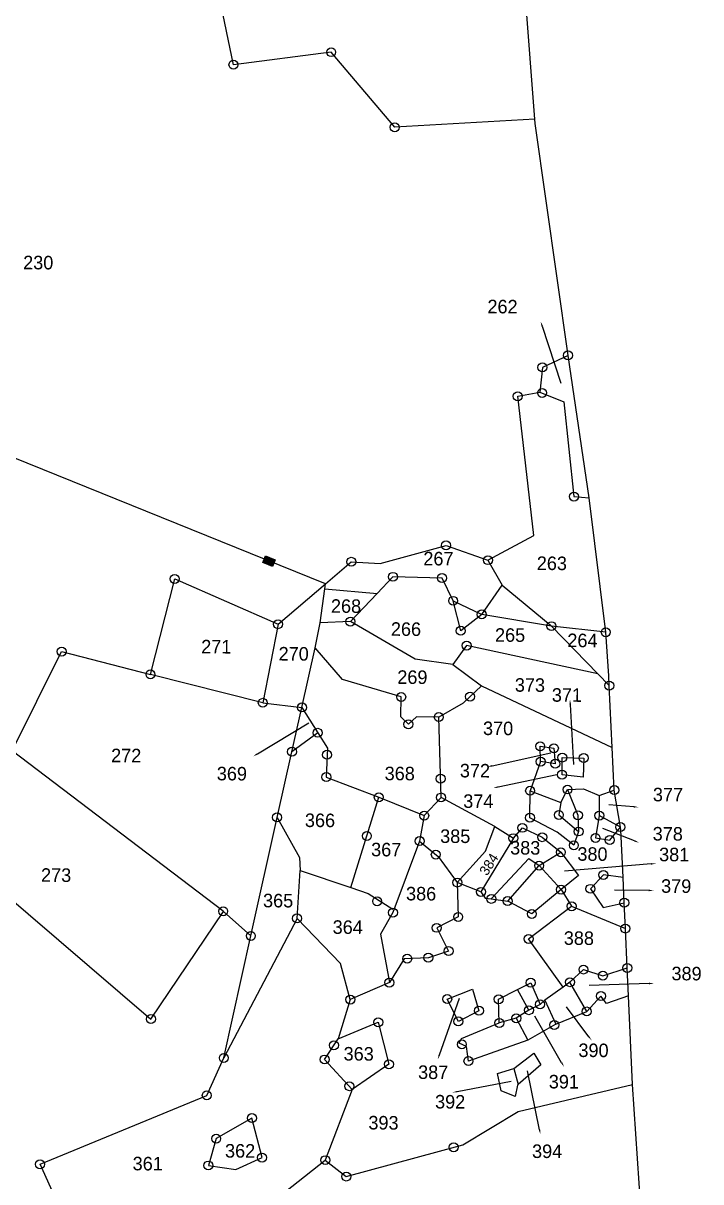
# Model space of a CAD drawing. Header units: metres. Extents: x 303309 to 305776, y 1941305 to 1944345.
# Drawn here: x 305134 to 305485, y 1943021 to 1943622 of the extents above; entities that cross this region are included whole.
import ezdxf

# ---------------------------------------------------------------- set-up
doc = ezdxf.new("R2010")
doc.units = ezdxf.units.M
for name, color, linetype in [('POLY_PARCEL', 6, 'Continuous'), ('TEXT_PARCEL', 7, 'Continuous'), ('V_BOUND_LINE', 7, 'Continuous')]:
    doc.layers.add(name, color=color, linetype=linetype)
doc.styles.add('TEXT_MAP', font='')
doc.styles.get('TEXT_MAP').set_extended_font_data('Kruti Dev 050')

msp = doc.modelspace()

# ---------------------------------------------------------------- hatches: boundary and pattern name
msp.add_hatch(color=256).paths.add_polyline_path([(305263.44, 1943340.25), (305264.85, 1943343.73), (305259.82, 1943345.76), (305258.42, 1943342.28)])

# ---------------------------------------------------------------- linework, layer by layer
for p, q in [((305403.18, 1943464.79), (305412.87, 1943435.21)), ((305258.42, 1943342.28), (305259.82, 1943345.76)), ((305259.82, 1943345.76), (305264.85, 1943343.73)), ((305264.85, 1943343.73), (305263.44, 1943340.25)), ((305263.44, 1943340.25), (305258.42, 1943342.28)), ((305417.71, 1943268.75), (305419.36, 1943237.66)), ((305255.57, 1943243.11), (305282.23, 1943259.17)), ((305377.29, 1943236.94), (305407.7, 1943243.62)), ((305380.37, 1943225.92), (305410.83, 1943232.35)), ((305450.65, 1943215.64), (305437.8, 1943216.74)), ((305451.06, 1943197.98), (305434.67, 1943204.39)), ((305459.61, 1943186.05), (305414.69, 1943182.28)), ((305458.45, 1943172.28), (305440.58, 1943172.39)), ((305458.61, 1943124.04), (305427.5, 1943123)), ((305349.87, 1943087.09), (305360.34, 1943116.4)), ((305427.36, 1943096.48), (305415.84, 1943111.99)), ((305413.26, 1943083.01), (305399.4, 1943107.06)), ((305359.17, 1943068.01), (305387.03, 1943073.41)), ((305401.8, 1943048.26), (305395.55, 1943078.75))]:
    msp.add_line(p, q)
for centre in [(305293.81, 1943606.83), (305243.17, 1943600.34), (305326.77, 1943567.87), (305416.56, 1943449.65), (305403.31, 1943443.44), (305390.52, 1943428.43), (305403.15, 1943430.21), (305419.66, 1943376.46), (305353.36, 1943351.18), (305304.23, 1943342.65), (305375.08, 1943343.49), (305212.72, 1943333.79), (305325.85, 1943334.87), (305351.25, 1943334.24), (305357.03, 1943322.43), (305303.8, 1943311.65), (305371.85, 1943315.36), (305266.27, 1943310.31), (305360.97, 1943306.9), (305407.96, 1943309.3), (305436.15, 1943306.14), (305364, 1943299.22), (305154.11, 1943296.11), (305200.16, 1943284.26), (305437.92, 1943278.46), (305258.37, 1943269.56), (305330.1, 1943272.6), (305365.82, 1943272.77), (305278.68, 1943267.15), (305333.85, 1943258.41), (305349.59, 1943262.15), (305286.84, 1943254.01), (305402.14, 1943247.01), (305409.23, 1943246.01), (305273.49, 1943244.21), (305291.7, 1943242.62), (305402.38, 1943239.06), (305413.61, 1943241.19), (305424.73, 1943240.94), (305409.95, 1943237.96), (305291.28, 1943231.08), (305350.51, 1943230.21), (305413.47, 1943232.29), (305396.93, 1943223.96), (305416.3, 1943224.61), (305440.55, 1943224.32), (305318.49, 1943220.58), (305350.79, 1943220.49), (305265.79, 1943210.19), (305342.02, 1943211.06), (305396.85, 1943209.98), (305411.81, 1943211.43), (305421.69, 1943211.27), (305432.79, 1943211.11), (305392.89, 1943204.74), (305443.69, 1943205.18), (305312.3, 1943200.55), (305339.64, 1943197.86), (305388.25, 1943199.4), (305403.21, 1943199.89), (305422.02, 1943202.84), (305430.82, 1943199.54), (305438.2, 1943198.44), (305412.85, 1943192.08), (305419.58, 1943195.68), (305348.04, 1943190.9), (305401.6, 1943185.15), (305434.93, 1943180.36), (305359.17, 1943176.39), (305428.18, 1943173.13), (305371.41, 1943171.54), (305376.8, 1943167.93), (305412.93, 1943172.73), (305237.84, 1943161.47), (305317.64, 1943166.67), (305385.29, 1943166.76), (305418.44, 1943164.08), (305445.69, 1943165.92), (305276.13, 1943157.81), (305325.81, 1943160.78), (305359.64, 1943158.58), (305397.81, 1943160.09), (305348.49, 1943152.9), (305446.31, 1943152.55), (305252.18, 1943148.73), (305396.11, 1943147.17), (305333.21, 1943136.89), (305344.18, 1943137.41), (305354.65, 1943140.89), (305424.58, 1943131.3), (305447.26, 1943132.1), (305434.63, 1943128.08), (305323.98, 1943124.5), (305397.22, 1943124.47), (305417.55, 1943124.73), (305303.7, 1943115.72), (305353.94, 1943116), (305380.59, 1943115.85), (305402.05, 1943113.24), (305433.61, 1943117.56), (305370.39, 1943109.97), (305396.28, 1943110.21), (305426.28, 1943109.56), (305200.36, 1943105.64), (305318.2, 1943103.95), (305359.72, 1943104.38), (305380.94, 1943103.61), (305389.73, 1943106.03), (305409.41, 1943102.56), (305295.21, 1943092.03), (305361.54, 1943092.5), (305238.17, 1943085.46), (305290.38, 1943084.67), (305364.97, 1943083.86), (305323.73, 1943082.18), (305303.25, 1943070.82), (305229.35, 1943066.06), (305252.72, 1943054.28), (305234.21, 1943043.64), (305357.27, 1943039.18), (305142.92, 1943030.34), (305230.16, 1943029.72), (305257.99, 1943033.78), (305290.76, 1943032.48), (305301.64, 1943023.99)]:
    msp.add_circle(centre, 2.32)
for points in [[(305402.78, 1943464.66), (305402.4, 1943467.17), (305403.58, 1943464.92)], [(305417.29, 1943268.72), (305417.58, 1943271.24), (305418.12, 1943268.77)], [(305255.79, 1943242.75), (305253.43, 1943241.82), (305255.36, 1943243.46)], [(305377.38, 1943236.53), (305374.85, 1943236.41), (305377.2, 1943237.35)], [(305380.46, 1943225.52), (305377.93, 1943225.41), (305380.29, 1943226.33)], [(305450.69, 1943216.06), (305453.14, 1943215.43), (305450.62, 1943215.23)], [(305451.22, 1943198.37), (305453.39, 1943197.07), (305450.91, 1943197.59)], [(305459.57, 1943186.46), (305462.1, 1943186.26), (305459.64, 1943185.63)], [(305458.45, 1943172.7), (305460.95, 1943172.27), (305458.45, 1943171.87)], [(305458.6, 1943124.46), (305461.11, 1943124.13), (305458.62, 1943123.63)], [(305427.69, 1943096.73), (305428.85, 1943094.47), (305427.02, 1943096.23)], [(305350.27, 1943086.95), (305349.03, 1943084.73), (305349.48, 1943087.23)], [(305413.62, 1943083.22), (305414.51, 1943080.85), (305412.9, 1943082.81)], [(305359.25, 1943067.6), (305356.71, 1943067.53), (305359.09, 1943068.41)], [(305402.21, 1943048.34), (305402.3, 1943045.81), (305401.39, 1943048.18)]]:
    msp.add_solid(points)
at = {"layer": 'POLY_PARCEL'}
for p, q in [((305243.17, 1943600.34), (305215.39, 1943734.26)), ((305293.81, 1943606.83), (305243.17, 1943600.34)), ((305326.77, 1943567.87), (305293.81, 1943606.83)), ((305399.43, 1943572.03), (305326.77, 1943567.87)), ((305416.56, 1943449.65), (305403.31, 1943443.44)), ((305403.31, 1943443.44), (305402.04, 1943430.66)), ((305390.52, 1943428.43), (305402.04, 1943430.66)), ((305398.84, 1943356.28), (305390.52, 1943428.43)), ((305402.04, 1943430.66), (305414.48, 1943425.61)), ((305414.48, 1943425.61), (305419.66, 1943376.46)), ((305290.8, 1943331.21), (305086.54, 1943413.8)), ((305419.66, 1943376.46), (305427.54, 1943375.78)), ((305375.08, 1943343.49), (305398.84, 1943356.28)), ((305319.27, 1943341.7), (305353.36, 1943351.18)), ((305353.36, 1943351.18), (305375.08, 1943343.49)), ((305375.08, 1943343.49), (305382.39, 1943330.52)), ((305290.8, 1943331.21), (305304.23, 1943342.65)), ((305304.23, 1943342.65), (305319.27, 1943341.7)), ((305200.16, 1943284.26), (305212.72, 1943333.79)), ((305212.72, 1943333.79), (305266.27, 1943310.31)), ((305325.85, 1943334.87), (305317.62, 1943326.2)), ((305351.25, 1943334.24), (305325.85, 1943334.87)), ((305357.03, 1943322.43), (305351.25, 1943334.24)), ((305266.27, 1943310.31), (305290.8, 1943331.21)), ((305288.13, 1943310.95), (305290.46, 1943328.6)), ((305290.46, 1943328.6), (305290.8, 1943331.21)), ((305290.46, 1943328.6), (305317.62, 1943326.2)), ((305317.62, 1943326.2), (305303.8, 1943311.65)), ((305371.85, 1943315.36), (305382.39, 1943330.52)), ((305382.39, 1943330.52), (305407.29, 1943309.98)), ((305357.03, 1943322.43), (305371.85, 1943315.36)), ((305360.97, 1943306.9), (305357.03, 1943322.43)), ((305371.85, 1943315.36), (305360.97, 1943306.9)), ((305407.96, 1943309.3), (305371.85, 1943315.36)), ((305266.27, 1943310.31), (305258.37, 1943269.56)), ((305285.57, 1943298.13), (305288.13, 1943310.95)), ((305303.8, 1943311.65), (305288.13, 1943310.95)), ((305337.4, 1943292.19), (305303.8, 1943311.65)), ((305407.29, 1943309.98), (305407.96, 1943309.3)), ((305436.15, 1943306.14), (305407.96, 1943309.3)), ((305407.96, 1943309.3), (305431.94, 1943284.61)), ((305128.41, 1943244.65), (305154.11, 1943296.11)), ((305154.11, 1943296.11), (305200.16, 1943284.26)), ((305278.68, 1943267.15), (305285.57, 1943298.13)), ((305299.76, 1943281.68), (305285.57, 1943298.13)), ((305364, 1943299.22), (305356.84, 1943289.49)), ((305431.94, 1943284.61), (305364, 1943299.22)), ((305356.84, 1943289.49), (305337.4, 1943292.19)), ((305356.84, 1943289.49), (305371.64, 1943278.4)), ((305258.37, 1943269.56), (305200.16, 1943284.26)), ((305431.94, 1943284.61), (305437.92, 1943278.46)), ((305330.1, 1943272.6), (305299.76, 1943281.68)), ((305371.64, 1943278.4), (305362.29, 1943269.35)), ((305371.64, 1943278.4), (305439.48, 1943246.39)), ((305329.94, 1943262.36), (305330.1, 1943272.6)), ((305258.37, 1943269.56), (305278.68, 1943267.15)), ((305273.49, 1943244.21), (305278.68, 1943267.15)), ((305278.68, 1943267.15), (305286.84, 1943254.01)), ((305362.29, 1943269.35), (305349.59, 1943262.15)), ((305333.85, 1943258.41), (305329.94, 1943262.36)), ((305337.99, 1943262.31), (305333.85, 1943258.41)), ((305349.59, 1943262.15), (305337.99, 1943262.31)), ((305350.79, 1943220.49), (305349.59, 1943262.15)), ((305286.84, 1943254.01), (305273.49, 1943244.21)), ((305286.84, 1943254.01), (305291.82, 1943245.98)), ((305237.84, 1943161.47), (305128.41, 1943244.65)), ((305265.79, 1943210.19), (305273.49, 1943244.21)), ((305291.82, 1943245.98), (305291.28, 1943231.08)), ((305402.38, 1943239.06), (305402.14, 1943247.01)), ((305402.14, 1943247.01), (305409.23, 1943246.01)), ((305409.23, 1943246.01), (305409.95, 1943237.96)), ((305402.38, 1943239.06), (305396.93, 1943223.96)), ((305409.95, 1943237.96), (305402.38, 1943239.06)), ((305413.47, 1943232.29), (305413.61, 1943241.19)), ((305413.61, 1943241.19), (305424.73, 1943240.94)), ((305424.73, 1943240.94), (305424.48, 1943230.98)), ((305291.28, 1943231.08), (305318.49, 1943220.58)), ((305424.48, 1943230.98), (305413.47, 1943232.29)), ((305396.85, 1943209.98), (305396.93, 1943223.96)), ((305396.93, 1943223.96), (305412.81, 1943217.93)), ((305412.81, 1943217.93), (305416.3, 1943224.61)), ((305416.3, 1943224.61), (305424.64, 1943225.04)), ((305416.3, 1943224.61), (305421.69, 1943211.27)), ((305424.64, 1943225.04), (305432.77, 1943221.46)), ((305432.77, 1943221.46), (305440.55, 1943224.32)), ((305304.03, 1943173.74), (305318.49, 1943220.58)), ((305318.49, 1943220.58), (305342.02, 1943211.06)), ((305342.02, 1943211.06), (305350.79, 1943220.49)), ((305378.61, 1943205.49), (305350.79, 1943220.49)), ((305412.81, 1943217.93), (305411.81, 1943211.43)), ((305432.77, 1943221.46), (305432.79, 1943211.11)), ((305411.81, 1943211.43), (305422.02, 1943202.84)), ((305421.69, 1943211.27), (305422.02, 1943202.84)), ((305078.99, 1943209.73), (305200.36, 1943105.64)), ((305252.18, 1943148.73), (305265.79, 1943210.19)), ((305265.79, 1943210.19), (305277.46, 1943189.4)), ((305342.02, 1943211.06), (305339.64, 1943197.86)), ((305373.84, 1943192.59), (305378.61, 1943205.49)), ((305378.61, 1943205.49), (305388.25, 1943199.4)), ((305410.9, 1943202.53), (305396.85, 1943209.98)), ((305432.79, 1943211.11), (305430.82, 1943199.54)), ((305443.69, 1943205.18), (305432.79, 1943211.11)), ((305388.25, 1943199.4), (305371.41, 1943171.54)), ((305388.25, 1943199.4), (305392.89, 1943204.74)), ((305392.89, 1943204.74), (305403.21, 1943199.89)), ((305403.21, 1943199.89), (305412.85, 1943192.08)), ((305419.58, 1943195.68), (305410.9, 1943202.53)), ((305422.02, 1943202.84), (305419.58, 1943195.68)), ((305430.82, 1943199.54), (305438.2, 1943198.44)), ((305438.2, 1943198.44), (305443.69, 1943205.18)), ((305339.64, 1943197.86), (305325.81, 1943160.78)), ((305339.64, 1943197.86), (305349.18, 1943189.95)), ((305277.46, 1943189.4), (305277.71, 1943182.6)), ((305349.18, 1943189.95), (305359.17, 1943176.39)), ((305359.17, 1943176.39), (305373.84, 1943192.59)), ((305376.8, 1943167.93), (305396.25, 1943188.82)), ((305396.25, 1943188.82), (305401.6, 1943185.15)), ((305401.6, 1943185.15), (305412.85, 1943192.08)), ((305412.85, 1943192.08), (305422.08, 1943180.06)), ((305276.13, 1943157.81), (305277.71, 1943182.6)), ((305277.71, 1943182.6), (305304.03, 1943173.74)), ((305385.29, 1943166.76), (305401.6, 1943185.15)), ((305401.6, 1943185.15), (305412.93, 1943172.73)), ((305371.41, 1943171.54), (305359.17, 1943176.39)), ((305359.17, 1943176.39), (305359.64, 1943158.58)), ((305422.08, 1943180.06), (305412.93, 1943172.73)), ((305434.93, 1943180.36), (305428.18, 1943173.13)), ((305445.08, 1943178.99), (305434.93, 1943180.36)), ((305304.03, 1943173.74), (305313.04, 1943170.76)), ((305313.04, 1943170.76), (305325.75, 1943162.53)), ((305371.41, 1943171.54), (305373.6, 1943168.36)), ((305412.93, 1943172.73), (305397.81, 1943160.09)), ((305412.93, 1943172.73), (305418.44, 1943164.08)), ((305428.18, 1943173.13), (305434.74, 1943163.42)), ((305373.6, 1943168.36), (305376.8, 1943167.93)), ((305376.8, 1943167.93), (305385.29, 1943166.76)), ((305397.81, 1943160.09), (305385.29, 1943166.76)), ((305396.11, 1943147.17), (305418.44, 1943164.08)), ((305418.44, 1943164.08), (305446.31, 1943152.55)), ((305434.74, 1943163.42), (305445.69, 1943165.92)), ((305200.36, 1943105.64), (305238.03, 1943161.3)), ((305238.03, 1943161.3), (305237.84, 1943161.47)), ((305252.18, 1943148.73), (305238.03, 1943161.3)), ((305276.13, 1943157.81), (305238.17, 1943085.46)), ((305298.72, 1943134.42), (305276.13, 1943157.81)), ((305325.81, 1943160.78), (305319.33, 1943149.62)), ((305359.64, 1943158.58), (305348.49, 1943152.9)), ((305348.49, 1943152.9), (305354.65, 1943140.89)), ((305238.17, 1943085.46), (305252.18, 1943148.73)), ((305319.33, 1943149.62), (305323.98, 1943124.5)), ((305414.03, 1943122.19), (305396.11, 1943147.17)), ((305354.65, 1943140.89), (305344.18, 1943137.41)), ((305303.7, 1943115.72), (305298.72, 1943134.42)), ((305331.62, 1943136.81), (305323.98, 1943124.5)), ((305344.18, 1943137.41), (305331.62, 1943136.81)), ((305417.55, 1943124.73), (305424.58, 1943131.3)), ((305424.58, 1943131.3), (305434.63, 1943128.08)), ((305434.63, 1943128.08), (305447.26, 1943132.1)), ((305323.98, 1943124.5), (305303.7, 1943115.72)), ((305390.4, 1943120.93), (305397.22, 1943124.47)), ((305397.22, 1943124.47), (305402.05, 1943113.24)), ((305414.03, 1943122.19), (305404.55, 1943115.33)), ((305417.55, 1943124.73), (305414.03, 1943122.19)), ((305426.28, 1943109.56), (305417.55, 1943124.73)), ((305303.7, 1943115.72), (305297.44, 1943095.45)), ((305353.94, 1943116), (305367, 1943121.1)), ((305359.72, 1943104.38), (305353.94, 1943116)), ((305367, 1943121.1), (305370.39, 1943109.97)), ((305380.59, 1943115.85), (305390.4, 1943120.93)), ((305380.94, 1943103.61), (305380.59, 1943115.85)), ((305396.28, 1943110.21), (305390.4, 1943120.93)), ((305402.05, 1943113.24), (305404.55, 1943115.33)), ((305404.55, 1943115.33), (305410.23, 1943103.04)), ((305433.61, 1943117.56), (305426.28, 1943109.56)), ((305436.47, 1943113.71), (305433.61, 1943117.56)), ((305447.93, 1943117.65), (305436.47, 1943113.71)), ((305370.39, 1943109.97), (305359.72, 1943104.38)), ((305396.28, 1943110.21), (305389.73, 1943106.03)), ((305402.05, 1943113.24), (305396.28, 1943110.21)), ((305410.23, 1943103.04), (305426.28, 1943109.56)), ((305297.44, 1943095.45), (305318.2, 1943103.95)), ((305318.2, 1943103.95), (305323.73, 1943082.18)), ((305361.3, 1943095.47), (305380.94, 1943103.61)), ((305389.73, 1943106.03), (305380.94, 1943103.61)), ((305389.73, 1943106.03), (305395.73, 1943094.61)), ((305410.23, 1943103.04), (305395.73, 1943094.61)), ((305290.38, 1943084.67), (305297.44, 1943095.45)), ((305360.23, 1943093.08), (305361.3, 1943095.47)), ((305363.96, 1943091.43), (305360.23, 1943093.08)), ((305364.97, 1943083.86), (305363.96, 1943091.43)), ((305395.73, 1943094.61), (305364.97, 1943083.86)), ((305229.35, 1943066.06), (305238.17, 1943085.46)), ((305388.43, 1943079.99), (305398.83, 1943087.98)), ((305398.83, 1943087.98), (305402.44, 1943081.83)), ((305304.77, 1943069.17), (305290.38, 1943084.67)), ((305323.73, 1943082.18), (305304.77, 1943069.17)), ((305380.08, 1943077.46), (305388.43, 1943079.99)), ((305388.43, 1943079.99), (305390.68, 1943071.69)), ((305402.44, 1943081.83), (305390.68, 1943071.69)), ((305381.85, 1943068.35), (305380.08, 1943077.46)), ((305304.77, 1943069.17), (305290.76, 1943032.48)), ((305389.21, 1943065.53), (305381.85, 1943068.35)), ((305390.3, 1943071.36), (305389.21, 1943065.53)), ((305390.68, 1943071.69), (305390.3, 1943071.36)), ((305390.7, 1943057.67), (305450.07, 1943071.77)), ((305142.92, 1943030.34), (305229.35, 1943066.06)), ((305362.13, 1943040.5), (305390.7, 1943057.67)), ((305252.72, 1943054.28), (305234.21, 1943043.64)), ((305257.99, 1943033.78), (305252.72, 1943054.28)), ((305234.21, 1943043.64), (305230.16, 1943029.72)), ((305301.64, 1943023.99), (305362.13, 1943040.5)), ((305228.62, 1942983.66), (305290.76, 1943032.48)), ((305244.37, 1943027.72), (305257.99, 1943033.78)), ((305290.76, 1943032.48), (305301.64, 1943023.99)), ((305181.76, 1942944.77), (305142.92, 1943030.34)), ((305230.16, 1943029.72), (305244.37, 1943027.72))]:
    msp.add_line(p, q, dxfattribs=at)
at = {"layer": 'V_BOUND_LINE'}
for p, q in [((305399.43, 1943572.03), (305388.21, 1943714.49)), ((305399.6, 1943569.83), (305399.43, 1943572.03)), ((305416.56, 1943449.65), (305399.6, 1943569.83)), ((305427.54, 1943375.78), (305416.56, 1943449.65)), ((305436.15, 1943306.14), (305427.54, 1943375.78)), ((305437.67, 1943283.55), (305436.15, 1943306.14)), ((305437.92, 1943278.46), (305437.67, 1943283.55)), ((305439.48, 1943246.39), (305437.92, 1943278.46)), ((305440.55, 1943224.32), (305439.48, 1943246.39)), ((305443.69, 1943205.18), (305440.55, 1943224.32)), ((305443.93, 1943203.73), (305443.69, 1943205.18)), ((305445.08, 1943178.99), (305443.93, 1943203.73)), ((305445.69, 1943165.92), (305445.08, 1943178.99)), ((305446.31, 1943152.55), (305445.69, 1943165.92)), ((305447.26, 1943132.1), (305446.31, 1943152.55)), ((305447.93, 1943117.65), (305447.26, 1943132.1)), ((305450.07, 1943071.77), (305447.93, 1943117.65)), ((305462.74, 1942877.81), (305450.07, 1943071.77))]:
    msp.add_line(p, q, dxfattribs=at)

# ---------------------------------------------------------------- texts
at = {"layer": 'TEXT_PARCEL', "style": 'TEXT_MAP'}
for s, height, rotation, p in [('230', 7.008, 359.67212, (305134.14, 1943494.3)), ('262', 7.008, 359.67212, (305374.78, 1943471.49)), ('267', 7.008, 359.67212, (305341.56, 1943340.83)), ('263', 7.008, 359.67212, (305400.36, 1943338.42)), ('268', 7.008, 359.67212, (305293.67, 1943316.23)), ('266', 7.008, 359.67212, (305324.74, 1943304.3)), ('265', 7.008, 359.67212, (305378.7, 1943301.23)), ('271', 7.008, 359.67212, (305226.43, 1943295.19)), ('264', 7.008, 359.67212, (305416.2, 1943298.44)), ('270', 7.008, 359.67212, (305266.54, 1943291.5)), ('269', 7.008, 359.67212, (305328.06, 1943279.4)), ('373', 7.008, 359.67212, (305388.99, 1943275.32)), ('371', 7.008, 359.67212, (305408.16, 1943270.14)), ('370', 7.008, 359.67212, (305372.48, 1943252.85)), ('272', 7.008, 359.67212, (305179.74, 1943238.78)), ('369', 7.008, 359.67212, (305234.52, 1943229.38)), ('368', 7.008, 359.67212, (305321.51, 1943229.45)), ('372', 7.008, 359.67212, (305360.49, 1943230.92)), ('377', 7.008, 359.67212, (305460.54, 1943218.5)), ('374', 7.008, 359.67212, (305362.24, 1943215.11)), ('366', 7.008, 359.67212, (305280.18, 1943205.18)), ('378', 7.008, 359.67212, (305460.43, 1943198.19)), ('385', 7.008, 359.67212, (305350.27, 1943196.95)), ('367', 7.008, 359.67212, (305314.5, 1943190)), ('383', 7.008, 359.67212, (305386.55, 1943190.94)), ('380', 7.008, 359.67212, (305421.39, 1943187.7)), ('381', 7.008, 359.67212, (305463.76, 1943187.45)), ('384', 5.21, 57.6352, (305374.63, 1943179.54)), ('273', 7.008, 359.67212, (305143.41, 1943176.79)), ('379', 7.008, 359.67212, (305464.79, 1943171.09)), ('365', 7.008, 359.67212, (305258.48, 1943163.56)), ('386', 7.008, 359.67212, (305332.59, 1943167.15)), ('364', 7.008, 359.67212, (305294.55, 1943149.81)), ('388', 7.008, 359.67212, (305414.36, 1943144.11)), ('389', 7.008, 359.67212, (305470.17, 1943125.74)), ('363', 7.008, 359.67212, (305300.23, 1943084.14)), ('390', 7.008, 359.67212, (305421.94, 1943085.96)), ('387', 7.008, 359.67212, (305338.84, 1943074.59)), ('391', 7.008, 359.67212, (305406.59, 1943069.69)), ('392', 7.008, 359.67212, (305347.64, 1943059.29)), ('393', 7.008, 359.67212, (305313.08, 1943048.42)), ('362', 7.008, 359.67212, (305238.77, 1943033.84)), ('394', 7.008, 359.67212, (305397.91, 1943033.62)), ('361', 7.008, 359.67212, (305190.89, 1943027.22))]:
    msp.add_text(s, height=height, rotation=rotation, dxfattribs=at).set_placement(p)

doc.saveas('drawing.dxf')
